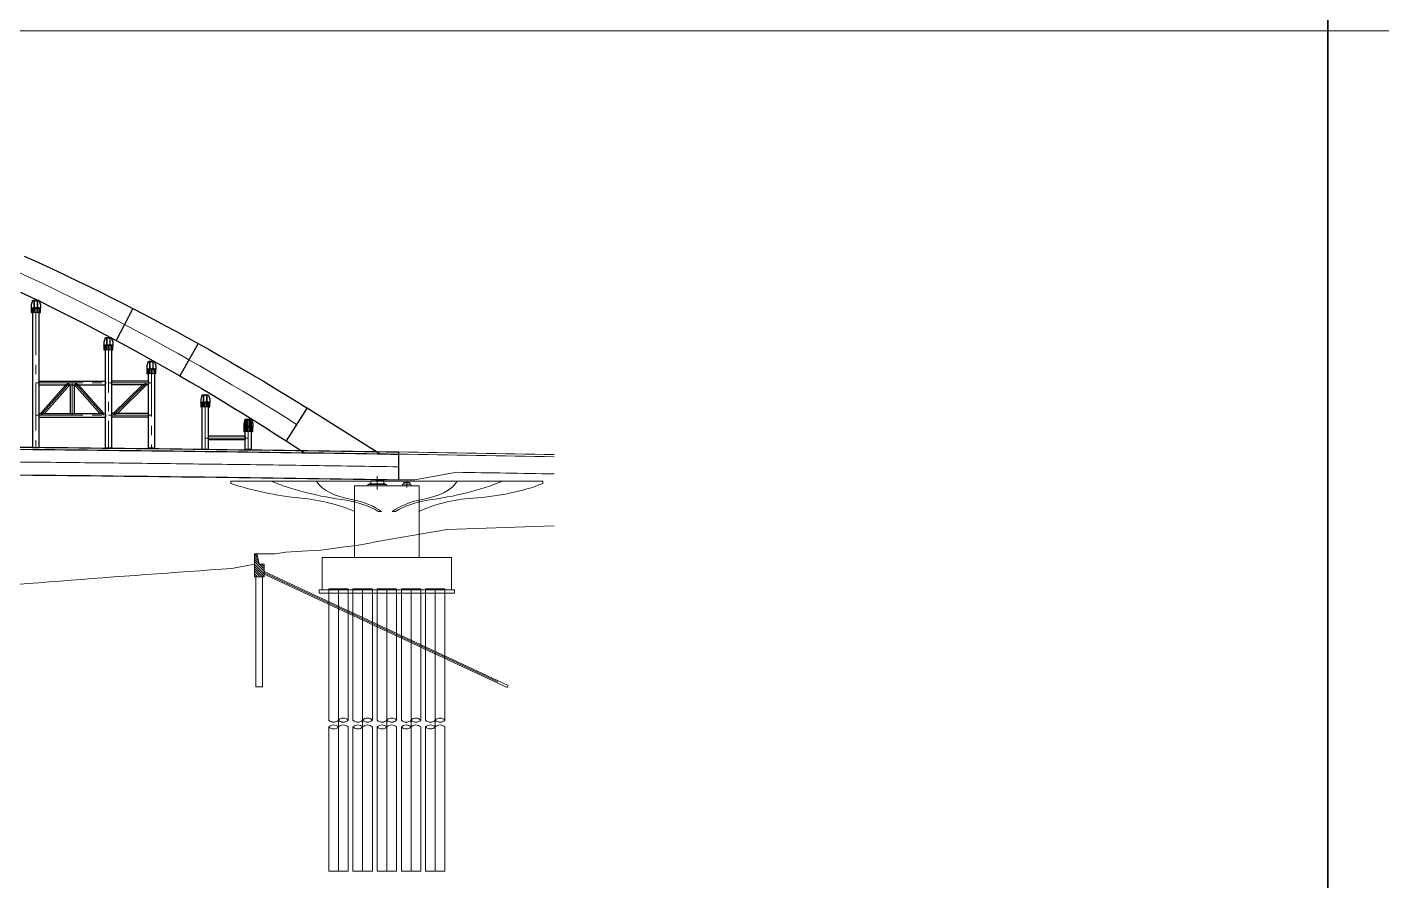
# Model space of a CAD drawing. Extents: x 1767995 to 4174245, y 542814 to 862564.
# Drawn here: x 3572031 to 3698013, y 703599 to 782966 of the extents above; entities that cross this region are included whole.
import ezdxf

# ---------------------------------------------------------------- set-up
doc = ezdxf.new("R2010")
doc.units = 0
doc.header["$LTSCALE"] = 3500
for name, pattern in [('CENTER', [2, 1.25, -0.25, 0.25, -0.25]), ('DASHED', [0.75, 0.5, -0.25]), ('DIVIDE', [1.25, 0.5, -0.25, 0, -0.25, 0, -0.25])]:
    doc.linetypes.add(name, pattern=pattern)
doc.layers.get('Defpoints').update_dxf_attribs({"color": 8})
for name, color, linetype, lineweight in [('1粗实线', 1, 'Continuous', 30), ('3中心线', 6, 'CENTER', 18), ('4虚线', 2, 'DASHED', 18), ('5文本', 7, 'Continuous', 15), ('6标注线', 7, 'Continuous', 13), ('7边界线', 75, 'DIVIDE', 13), ('文字', 7, 'Continuous', 15), ('标注', 3, 'Continuous', 18), ('桥 构造粗实', 1, 'Continuous', 30), ('细实线', 7, 'Continuous', 15)]:
    doc.layers.add(name, color=color, linetype=linetype, lineweight=lineweight)

# ---------------------------------------------------------------- blocks, each defined once
blk = doc.blocks.new('gdfgdfg')
at = {"layer": '细实线'}
h = blk.add_hatch(dxfattribs=at)
h.set_pattern_fill('ANSI31', color=256, scale=0.05, style=0)
h.set_pattern_definition([(135, (360864.5, 28418.14), (112.253, 112.253), [])])
h.paths.add_polyline_path([(360864, 29668), (361114, 29668), (361314, 28818), (361764, 28818), (361764, 27998), (360864, 28418)])
h.paths.add_polyline_path([(360864, 28418), (361764, 27998), (361764, 27618), (360864, 27618)])
for p, q in [((371677, 36289), (371677, 36555)), ((371677, 36289), (371677, 36555)), ((371677, 36289), (371677, 36555)), ((371677, 36289), (371677, 36555)), ((371677, 36289), (371677, 36555)), ((371677, 36289), (371677, 36555)), ((371677, 36289), (371677, 36555)), ((371677, 36289), (371677, 36555)), ((371677, 36555), (372886, 36555)), ((372282, 36979), (372282, 35745)), ((372886, 36289), (372886, 36555)), ((372886, 36289), (372886, 36555)), ((372886, 36289), (372886, 36555)), ((372886, 36289), (372886, 36555)), ((372886, 36289), (372886, 36555)), ((372886, 36289), (372886, 36555)), ((375781, 36631), (379681, 37348)), ((387682, 36507), (358681, 36507)), ((358681, 36507), (358681, 36307)), ((370181, 36086), (376181, 36086)), ((370181, 36086), (370181, 33698)), ((371406, 36198), (373156, 36198)), ((371406, 36198), (373156, 36198)), ((371406, 36198), (373156, 36198)), ((371406, 36198), (373156, 36198)), ((371406, 36198), (371406, 36086)), ((371531, 36289), (373032, 36289)), ((371531, 36289), (373032, 36289)), ((371531, 36289), (373032, 36289)), ((371531, 36289), (373032, 36289)), ((371531, 36289), (371531, 36198)), ((371531, 36198), (373032, 36198)), ((371531, 36198), (373032, 36198)), ((371531, 36198), (373032, 36198)), ((371531, 36198), (373032, 36198)), ((372282, 36506), (372282, 36086)), ((373032, 36198), (373032, 36289)), ((373032, 36198), (373032, 36289)), ((373032, 36198), (373032, 36289)), ((373032, 36198), (373032, 36289)), ((373156, 36086), (373156, 36198)), ((373156, 36086), (373156, 36198)), ((373156, 36086), (373156, 36198)), ((373156, 36086), (373156, 36198)), ((374645, 36228), (375418, 36228)), ((374645, 36228), (375418, 36228)), ((374645, 36228), (375418, 36228)), ((374645, 36228), (375418, 36228)), ((374645, 36228), (374645, 36086)), ((374645, 36086), (375418, 36086)), ((374645, 36086), (375418, 36086)), ((374645, 36086), (375418, 36086)), ((374645, 36086), (375418, 36086)), ((374750, 36396), (375313, 36396)), ((374750, 36396), (374750, 36228)), ((375031, 36507), (375031, 35942)), ((375313, 36228), (375313, 36396)), ((375313, 36228), (375313, 36396)), ((375313, 36228), (375313, 36396)), ((375313, 36228), (375313, 36396)), ((375313, 36228), (375313, 36396)), ((375313, 36228), (375313, 36396)), ((375418, 36228), (375418, 36086)), ((376181, 33698), (376181, 36086)), ((387682, 36507), (387682, 36307)), ((370181, 29418), (370181, 33698)), ((372681, 33698), (372381, 33698)), ((373681, 33698), (373981, 33698)), ((376181, 29418), (376181, 33698)), ((372282, 30921), (378782, 32036)), ((378782, 32036), (388735, 32354)), ((367759, 30192), (368782, 30365)), ((368782, 30365), (369790, 30490)), ((369790, 30490), (370768, 30618)), ((370768, 30618), (371735, 30785)), ((371735, 30785), (372282, 30921)), ((360864, 28818), (360864, 29768)), ((360864, 29768), (361782, 29768)), ((360864, 29668), (361114, 29668)), ((360864, 29668), (360864, 27618)), ((361314, 28818), (361114, 29668)), ((361782, 29768), (362782, 29768)), ((362782, 29768), (363775, 29930)), ((363775, 29930), (364771, 29976)), ((364771, 29976), (365828, 30031)), ((365828, 30031), (366804, 30068)), ((366804, 30068), (367759, 30192)), ((367182, 29418), (379182, 29418)), ((367182, 26418), (367182, 29418)), ((367182, 29418), (379182, 29418)), ((367182, 26418), (367182, 29418)), ((369932, 29418), (376432, 29418)), ((369932, 29418), (376432, 29418)), ((379182, 26418), (379182, 29418)), ((348782, 27690), (349782, 27762)), ((349782, 27762), (350782, 27835)), ((350782, 27835), (351782, 27908)), ((351782, 27908), (352782, 27980)), ((352782, 27980), (353782, 28053)), ((353782, 28053), (354782, 28126)), ((354782, 28126), (355782, 28199)), ((355782, 28199), (356782, 28271)), ((356782, 28271), (357782, 28344)), ((357782, 28344), (358782, 28417)), ((358782, 28417), (360864, 28818)), ((361764, 28818), (361314, 28818)), ((361764, 27618), (361764, 28818)), ((361764, 28109), (384464, 17524)), ((361764, 27998), (383516, 17856)), ((361764, 27888), (384380, 17342)), ((338782, 26929), (339782, 27001)), ((339782, 27001), (340782, 27080)), ((340782, 27080), (341782, 27159)), ((341782, 27159), (342782, 27238)), ((342782, 27238), (343782, 27317)), ((343782, 27317), (344782, 27395)), ((344782, 27395), (345782, 27472)), ((345782, 27472), (346782, 27544)), ((346782, 27544), (347782, 27617)), ((347782, 27617), (348782, 27690)), ((360864, 27618), (361764, 27618)), ((361014, 27618), (361014, 17418)), ((361614, 27618), (361614, 17418)), ((369582, 26518), (367782, 26518)), ((367782, 26118), (367782, 26518)), ((369582, 26518), (367782, 26518)), ((367782, 26118), (367782, 26518)), ((368682, 274), (368682, 26518)), ((369582, 26118), (369582, 26518)), ((369582, 26118), (369582, 26518)), ((371832, 26518), (370032, 26518)), ((370032, 26118), (370032, 26518)), ((371832, 26518), (370032, 26518)), ((370032, 26118), (370032, 26518)), ((370932, 274), (370932, 26518)), ((371832, 26118), (371832, 26518)), ((371832, 26118), (371832, 26518)), ((374082, 26518), (372282, 26518)), ((372282, 26118), (372282, 26518)), ((374082, 26518), (372282, 26518)), ((372282, 26118), (372282, 26518)), ((373182, 274), (373182, 26518)), ((374082, 26118), (374082, 26518)), ((374082, 26118), (374082, 26518)), ((376332, 26518), (374532, 26518)), ((374532, 26118), (374532, 26518)), ((376332, 26518), (374532, 26518)), ((374532, 26118), (374532, 26518)), ((375432, 274), (375432, 26518)), ((376332, 26118), (376332, 26518)), ((376332, 26118), (376332, 26518)), ((378582, 26518), (376782, 26518)), ((376782, 26118), (376782, 26518)), ((378582, 26518), (376782, 26518)), ((376782, 26118), (376782, 26518)), ((377682, 274), (377682, 26518)), ((378582, 26118), (378582, 26518)), ((378582, 26118), (378582, 26518)), ((366882, 26418), (379482, 26418)), ((366882, 26418), (366882, 26118)), ((366882, 26418), (379482, 26418)), ((366882, 26418), (366882, 26118)), ((366882, 26118), (379482, 26118)), ((366882, 26118), (379482, 26118)), ((367782, 26118), (367782, 14305)), ((367782, 26118), (367782, 14305)), ((369582, 26118), (369582, 14305)), ((369582, 26118), (369582, 14305)), ((370032, 26118), (370032, 14305)), ((370032, 26118), (370032, 14305)), ((371832, 26118), (371832, 14305)), ((371832, 26118), (371832, 14305)), ((372282, 26118), (372282, 14305)), ((372282, 26118), (372282, 14305)), ((374082, 26118), (374082, 14305)), ((374082, 26118), (374082, 14305)), ((374532, 26118), (374532, 14305)), ((374532, 26118), (374532, 14305)), ((376332, 26118), (376332, 14305)), ((376332, 26118), (376332, 14305)), ((376782, 26118), (376782, 14305)), ((376782, 26118), (376782, 14305)), ((378582, 26118), (378582, 14305)), ((378582, 26118), (378582, 14305)), ((379482, 26118), (379482, 26418)), ((361614, 17418), (361014, 17418)), ((384464, 17524), (384380, 17342)), ((367782, 13672), (367782, 274)), ((367782, 13672), (367782, 274)), ((369582, 13672), (369582, 274)), ((369582, 13672), (369582, 274)), ((370032, 13672), (370032, 274)), ((370032, 13672), (370032, 274)), ((371832, 13672), (371832, 274)), ((371832, 13672), (371832, 274)), ((372282, 13672), (372282, 274)), ((372282, 13672), (372282, 274)), ((374082, 13672), (374082, 274)), ((374082, 13672), (374082, 274)), ((374532, 13672), (374532, 274)), ((374532, 13672), (374532, 274)), ((376332, 13672), (376332, 274)), ((376332, 13672), (376332, 274)), ((376782, 13672), (376782, 274)), ((376782, 13672), (376782, 274)), ((378582, 13672), (378582, 274)), ((378582, 13672), (378582, 274)), ((369582, 274), (367782, 274)), ((369582, 274), (367782, 274)), ((371832, 274), (370032, 274)), ((371832, 274), (370032, 274)), ((374082, 274), (372282, 274)), ((374082, 274), (372282, 274)), ((376332, 274), (374532, 274)), ((376332, 274), (374532, 274)), ((378582, 274), (376782, 274)), ((378582, 274), (376782, 274))]:
    blk.add_line(p, q, dxfattribs=at)
for centre, radius, start, end in [((280310, -5960029), 6000000, 88.9645624, 89.1026041), ((280310, -5960229), 6000000, 88.9645624, 89.1026041), ((280310, -5962609), 6000000, 89.0882783, 89.1026041), ((280310, -5961829), 6000000, 88.9645624, 89.0510312), ((368232, 14755), 636, 225, 315), ((368232, 13222), 636, 45, 135), ((369132, 13855), 636, 45, 135), ((369132, 14755), 636, 225, 315), ((369132, 13222), 636, 45, 135), ((370482, 14755), 636, 225, 315), ((370482, 13222), 636, 45, 135), ((371382, 13855), 636, 45, 135), ((371382, 14755), 636, 225, 315), ((371382, 13222), 636, 45, 135), ((372732, 14755), 636, 225, 315), ((372732, 13222), 636, 45, 135), ((373632, 13855), 636, 45, 135), ((373632, 14755), 636, 225, 315), ((373632, 13222), 636, 45, 135), ((374982, 14755), 636, 225, 315), ((374982, 13222), 636, 45, 135), ((375882, 13855), 636, 45, 135), ((375882, 14755), 636, 225, 315), ((375882, 13222), 636, 45, 135), ((377232, 14755), 636, 225, 315), ((377232, 13222), 636, 45, 135), ((378132, 13855), 636, 45, 135), ((378132, 14755), 636, 225, 315), ((378132, 13222), 636, 45, 135), ((368232, 14122), 636, 225, 315), ((370482, 14122), 636, 225, 315), ((372732, 14122), 636, 225, 315), ((374982, 14122), 636, 225, 315), ((377232, 14122), 636, 225, 315)]:
    blk.add_arc(centre, radius, start, end, dxfattribs=at)
at = {"layer": '细实线', "extrusion": (0, 0, -1)}
for centre, major_axis, start_param, end_param in [((368545, 43534), (17500, 0), 1.7642209, 2.1695934), ((374138, 43802), (18704, 0), 1.8265835, 2.2468411), ((371528, 37240), (-5100, 0), -1.2471142, -0.2916899), ((374835, 37240), (5100, 0), 0.2916899, 1.2471142), ((372225, 43802), (18704, 0), 0.8947516, 1.3150091), ((379603, 41399), (13000, 0), 0.9002719, 1.4490991), ((363155, 29796), (10500, 0), -1.3765959, -0.8377016), ((367324, 31713), (-6429, 0), 1.900542, 2.4760961), ((367623, 31996), (-6096, 0), 1.9545984, 2.5494192), ((378740, 31996), (6096, 0), 3.7337661, 4.3285869), ((379039, 31713), (-6429, 0), 0.6654966, 1.2410507), ((382507, 30497), (-9000, 0), 0.7913614, 1.4229361)]:
    blk.add_ellipse(centre, major_axis=major_axis, ratio=0.5, start_param=start_param, end_param=end_param, dxfattribs=at)
blk = doc.blocks.new('werwerer')
at = {"layer": '1粗实线', "elevation": 0}
for points in [[(193795, 41794, 0.4643159), (193777, 41816), (193651, 41816), (193531, 41444), (193531, 41144), (193651, 41144), (193651, 41164), (193777, 41164, 0.4643159), (193795, 41186)], [(193951, 41144), (193651, 41144), (193651, 41164), (193777, 41164, 0.4142136), (193795, 41182), (193795, 41798, 0.4142136), (193777, 41816), (193651, 41816), (193651, 41836), (193951, 41836), (193951, 41816), (193826, 41816, 0.4142136), (193808, 41798), (193808, 41182, 0.4142136), (193826, 41164), (193951, 41164)], [(193951, 41144), (194251, 41144), (194251, 41164), (194126, 41164, -0.4142136), (194108, 41182), (194108, 41798, -0.4142136), (194126, 41816), (194251, 41816), (194251, 41836), (193951, 41836), (193951, 41816), (194077, 41816, -0.4142136), (194095, 41798), (194095, 41182, -0.4142136), (194077, 41164), (193951, 41164)], [(194108, 41794, -0.4643159), (194126, 41816), (194251, 41816), (194371, 41444), (194371, 41144), (194251, 41144), (194251, 41164), (194126, 41164, -0.4643159), (194108, 41186)]]:
    blk.add_lwpolyline(points, format="xyb", close=True, dxfattribs=at)
blk.add_lwpolyline([(193701, 41846), (194201, 41846), (194201, 41836), (193701, 41836)], close=True, dxfattribs=at)
blk = doc.blocks.new('tertert')
at = {"layer": '1粗实线'}
for p, q in [((203266, 43306, 0), (206636, 43306, 0)), ((203266, 42955, 0), (206636, 42955, 0)), ((203401, 42955, 0), (206112, 40306, 0)), ((203791, 42955, 0), (206502, 40306, 0)), ((203266, 40306, 0), (206636, 40306, 0)), ((203266, 39955, 0), (206636, 39955, 0))]:
    blk.add_line(p, q, dxfattribs=at)
at = {"layer": '1粗实线', "elevation": 0}
for points in [[(203266, 43306), (203266, 43306), (203266, 43305), (203266, 43305), (203265, 43304), (203265, 43303), (203264, 43301), (203263, 43299), (203262, 43297), (203261, 43295), (203260, 43293), (203259, 43290), (203257, 43287), (203256, 43284), (203255, 43280), (203253, 43276), (203251, 43272), (203250, 43268), (203248, 43264), (203246, 43259), (203244, 43255), (203243, 43250), (203241, 43244), (203239, 43239), (203237, 43234), (203236, 43228), (203234, 43222), (203232, 43216), (203231, 43210), (203229, 43204), (203228, 43198), (203227, 43191), (203225, 43185), (203224, 43178), (203223, 43171), (203223, 43165), (203222, 43158), (203221, 43151), (203221, 43144), (203221, 43137), (203221, 43130), (203221, 43124), (203221, 43117), (203221, 43110), (203222, 43103), (203223, 43096), (203223, 43089), (203224, 43083), (203225, 43076), (203227, 43070), (203228, 43063), (203229, 43057), (203231, 43051), (203232, 43045), (203234, 43039), (203236, 43033), (203237, 43027), (203239, 43022), (203241, 43016), (203243, 43011), (203244, 43006), (203246, 43002), (203248, 42997), (203250, 42993), (203251, 42988), (203253, 42984), (203255, 42981), (203256, 42977), (203257, 42974), (203259, 42971), (203260, 42968), (203261, 42966), (203262, 42964), (203263, 42962), (203264, 42960), (203265, 42958), (203265, 42957), (203266, 42956), (203266, 42955), (203266, 42955), (203266, 42955)], [(206636, 43306), (206636, 43306), (206637, 43305), (206637, 43305), (206637, 43304), (206638, 43303), (206639, 43301), (206640, 43299), (206641, 43297), (206642, 43295), (206643, 43293), (206644, 43290), (206645, 43287), (206647, 43284), (206648, 43280), (206650, 43276), (206652, 43272), (206653, 43268), (206655, 43264), (206657, 43259), (206658, 43255), (206660, 43250), (206662, 43244), (206664, 43239), (206666, 43234), (206667, 43228), (206669, 43222), (206671, 43216), (206672, 43210), (206674, 43204), (206675, 43198), (206676, 43191), (206677, 43185), (206679, 43178), (206679, 43171), (206680, 43165), (206681, 43158), (206681, 43151), (206682, 43144), (206682, 43137), (206682, 43130), (206682, 43124), (206682, 43117), (206681, 43110), (206681, 43103), (206680, 43096), (206679, 43089), (206679, 43083), (206677, 43076), (206676, 43070), (206675, 43063), (206674, 43057), (206672, 43051), (206671, 43045), (206669, 43039), (206667, 43033), (206666, 43027), (206664, 43022), (206662, 43016), (206660, 43011), (206658, 43006), (206657, 43002), (206655, 42997), (206653, 42993), (206652, 42988), (206650, 42984), (206648, 42981), (206647, 42977), (206645, 42974), (206644, 42971), (206643, 42968), (206642, 42966), (206641, 42964), (206640, 42962), (206639, 42960), (206638, 42958), (206637, 42957), (206637, 42956), (206637, 42955), (206636, 42955), (206636, 42955)], [(203266, 40306), (203266, 40306), (203266, 40305), (203266, 40305), (203265, 40304), (203265, 40303), (203264, 40301), (203263, 40299), (203262, 40297), (203261, 40295), (203260, 40293), (203259, 40290), (203257, 40287), (203256, 40284), (203255, 40280), (203253, 40276), (203251, 40272), (203250, 40268), (203248, 40264), (203246, 40259), (203244, 40255), (203243, 40250), (203241, 40244), (203239, 40239), (203237, 40234), (203236, 40228), (203234, 40222), (203232, 40216), (203231, 40210), (203229, 40204), (203228, 40198), (203227, 40191), (203225, 40185), (203224, 40178), (203223, 40171), (203223, 40165), (203222, 40158), (203221, 40151), (203221, 40144), (203221, 40137), (203221, 40130), (203221, 40124), (203221, 40117), (203221, 40110), (203222, 40103), (203223, 40096), (203223, 40089), (203224, 40083), (203225, 40076), (203227, 40070), (203228, 40063), (203229, 40057), (203231, 40051), (203232, 40045), (203234, 40039), (203236, 40033), (203237, 40027), (203239, 40022), (203241, 40016), (203243, 40011), (203244, 40006), (203246, 40002), (203248, 39997), (203250, 39993), (203251, 39988), (203253, 39984), (203255, 39981), (203256, 39977), (203257, 39974), (203259, 39971), (203260, 39968), (203261, 39966), (203262, 39964), (203263, 39962), (203264, 39960), (203265, 39958), (203265, 39957), (203266, 39956), (203266, 39955), (203266, 39955), (203266, 39955)], [(206636, 40306), (206636, 40306), (206637, 40305), (206637, 40305), (206637, 40304), (206638, 40303), (206639, 40301), (206640, 40299), (206641, 40297), (206642, 40295), (206643, 40293), (206644, 40290), (206645, 40287), (206647, 40284), (206648, 40280), (206650, 40276), (206652, 40272), (206653, 40268), (206655, 40264), (206657, 40259), (206658, 40255), (206660, 40250), (206662, 40244), (206664, 40239), (206666, 40234), (206667, 40228), (206669, 40222), (206671, 40216), (206672, 40210), (206674, 40204), (206675, 40198), (206676, 40191), (206677, 40185), (206679, 40178), (206679, 40171), (206680, 40165), (206681, 40158), (206681, 40151), (206682, 40144), (206682, 40137), (206682, 40130), (206682, 40124), (206682, 40117), (206681, 40110), (206681, 40103), (206680, 40096), (206679, 40089), (206679, 40083), (206677, 40076), (206676, 40070), (206675, 40063), (206674, 40057), (206672, 40051), (206671, 40045), (206669, 40039), (206667, 40033), (206666, 40027), (206664, 40022), (206662, 40016), (206660, 40011), (206658, 40006), (206657, 40002), (206655, 39997), (206653, 39993), (206652, 39988), (206650, 39984), (206648, 39981), (206647, 39977), (206645, 39974), (206644, 39971), (206643, 39968), (206642, 39966), (206641, 39964), (206640, 39962), (206639, 39960), (206638, 39958), (206637, 39957), (206637, 39956), (206637, 39955), (206636, 39955), (206636, 39955)]]:
    blk.add_lwpolyline(points, dxfattribs=at)
at = {"layer": '1粗实线'}
for points in [[(203791, 42955), (203791, 42955), (203790, 42955), (203789, 42956), (203788, 42956), (203785, 42957), (203783, 42958), (203780, 42959), (203776, 42960), (203773, 42961), (203768, 42963), (203764, 42964), (203758, 42966), (203753, 42968), (203747, 42970), (203741, 42972), (203734, 42974), (203727, 42977), (203720, 42979), (203712, 42981), (203705, 42984), (203696, 42986), (203688, 42989), (203680, 42991), (203671, 42994), (203662, 42997), (203653, 42999), (203644, 43002), (203635, 43004), (203625, 43006), (203616, 43008), (203607, 43010), (203598, 43012), (203589, 43014), (203580, 43016), (203571, 43017), (203562, 43018), (203553, 43019), (203545, 43020), (203537, 43020), (203529, 43020), (203522, 43020), (203515, 43020), (203508, 43019), (203501, 43018), (203494, 43017), (203488, 43016), (203482, 43014), (203477, 43012), (203472, 43010), (203467, 43008), (203462, 43006), (203457, 43004), (203453, 43002), (203449, 42999), (203445, 42997), (203441, 42994), (203438, 42991), (203434, 42989), (203431, 42986), (203428, 42984), (203426, 42981), (203423, 42979), (203420, 42977), (203418, 42974), (203416, 42972), (203414, 42970), (203412, 42968), (203410, 42966), (203409, 42964), (203407, 42963), (203406, 42961), (203405, 42960), (203404, 42959), (203403, 42958), (203402, 42957), (203402, 42956), (203401, 42956), (203401, 42955), (203401, 42955), (203401, 42955)], [(206112, 40306), (206112, 40306), (206112, 40306), (206114, 40305), (206115, 40305), (206117, 40304), (206120, 40303), (206123, 40302), (206126, 40301), (206130, 40299), (206135, 40298), (206139, 40296), (206144, 40295), (206150, 40293), (206156, 40291), (206162, 40289), (206169, 40287), (206176, 40284), (206183, 40282), (206190, 40279), (206198, 40277), (206206, 40274), (206215, 40272), (206223, 40269), (206232, 40267), (206241, 40264), (206250, 40262), (206259, 40259), (206268, 40257), (206278, 40255), (206287, 40252), (206296, 40250), (206305, 40249), (206314, 40247), (206323, 40245), (206332, 40244), (206341, 40243), (206349, 40242), (206358, 40241), (206366, 40241), (206374, 40241), (206381, 40241), (206388, 40241), (206395, 40242), (206402, 40243), (206408, 40244), (206415, 40245), (206420, 40247), (206426, 40249), (206431, 40250), (206436, 40252), (206441, 40255), (206446, 40257), (206450, 40259), (206454, 40262), (206458, 40264), (206462, 40267), (206465, 40269), (206468, 40272), (206472, 40274), (206475, 40277), (206477, 40279), (206480, 40282), (206482, 40284), (206485, 40287), (206487, 40289), (206489, 40291), (206491, 40293), (206492, 40295), (206494, 40296), (206495, 40298), (206497, 40299), (206498, 40301), (206499, 40302), (206500, 40303), (206500, 40304), (206501, 40305), (206502, 40305), (206502, 40306), (206502, 40306), (206502, 40306)]]:
    blk.add_lwpolyline(points, dxfattribs=at)
at = {"layer": '3中心线'}
for p, q in [((202951, 43130, 0), (206951, 43130, 0)), ((203416, 43130, 0), (206486, 40130, 0)), ((202951, 40130, 0), (206951, 40130, 0))]:
    blk.add_line(p, q, dxfattribs=at)
blk = doc.blocks.new('ertretert')
at = {"layer": '1粗实线'}
for p, q in [((213386, 43306, 0), (207266, 43306, 0)), ((213386, 42955, 0), (207266, 42955, 0)), ((209738, 42955, 0), (207390, 40306, 0)), ((210103, 42955, 0), (207754, 40306, 0)), ((210151, 42955, 0), (210151, 40306, 0)), ((210502, 42955, 0), (210502, 40306, 0)), ((210550, 42955, 0), (212898, 40306, 0)), ((210914, 42955, 0), (213263, 40306, 0)), ((213386, 40306, 0), (207266, 40306, 0)), ((213386, 39955, 0), (207266, 39955, 0))]:
    blk.add_line(p, q, dxfattribs=at)
at = {"layer": '1粗实线', "elevation": 0}
for points in [[(207266, 43306), (207266, 43306), (207266, 43305), (207266, 43305), (207265, 43304), (207265, 43303), (207264, 43301), (207263, 43299), (207262, 43297), (207261, 43295), (207260, 43293), (207259, 43290), (207257, 43287), (207256, 43284), (207255, 43280), (207253, 43276), (207251, 43272), (207250, 43268), (207248, 43264), (207246, 43259), (207244, 43255), (207243, 43250), (207241, 43244), (207239, 43239), (207237, 43234), (207236, 43228), (207234, 43222), (207232, 43216), (207231, 43210), (207229, 43204), (207228, 43198), (207227, 43191), (207225, 43185), (207224, 43178), (207223, 43171), (207223, 43165), (207222, 43158), (207221, 43151), (207221, 43144), (207221, 43137), (207221, 43130), (207221, 43124), (207221, 43117), (207221, 43110), (207222, 43103), (207223, 43096), (207223, 43089), (207224, 43083), (207225, 43076), (207227, 43070), (207228, 43063), (207229, 43057), (207231, 43051), (207232, 43045), (207234, 43039), (207236, 43033), (207237, 43027), (207239, 43022), (207241, 43016), (207243, 43011), (207244, 43006), (207246, 43002), (207248, 42997), (207250, 42993), (207251, 42988), (207253, 42984), (207255, 42981), (207256, 42977), (207257, 42974), (207259, 42971), (207260, 42968), (207261, 42966), (207262, 42964), (207263, 42962), (207264, 42960), (207265, 42958), (207265, 42957), (207266, 42956), (207266, 42955), (207266, 42955), (207266, 42955)], [(213386, 43306), (213386, 43306), (213387, 43305), (213387, 43305), (213387, 43304), (213388, 43303), (213389, 43301), (213390, 43299), (213391, 43297), (213392, 43295), (213393, 43293), (213394, 43290), (213395, 43287), (213397, 43284), (213398, 43280), (213400, 43276), (213402, 43272), (213403, 43268), (213405, 43264), (213407, 43259), (213408, 43255), (213410, 43250), (213412, 43244), (213414, 43239), (213416, 43234), (213417, 43228), (213419, 43222), (213421, 43216), (213422, 43210), (213424, 43204), (213425, 43198), (213426, 43191), (213427, 43185), (213429, 43178), (213429, 43171), (213430, 43165), (213431, 43158), (213431, 43151), (213432, 43144), (213432, 43137), (213432, 43130), (213432, 43124), (213432, 43117), (213431, 43110), (213431, 43103), (213430, 43096), (213429, 43089), (213429, 43083), (213427, 43076), (213426, 43070), (213425, 43063), (213424, 43057), (213422, 43051), (213421, 43045), (213419, 43039), (213417, 43033), (213416, 43027), (213414, 43022), (213412, 43016), (213410, 43011), (213408, 43006), (213407, 43002), (213405, 42997), (213403, 42993), (213402, 42988), (213400, 42984), (213398, 42981), (213397, 42977), (213395, 42974), (213394, 42971), (213393, 42968), (213392, 42966), (213391, 42964), (213390, 42962), (213389, 42960), (213388, 42958), (213387, 42957), (213387, 42956), (213387, 42955), (213386, 42955), (213386, 42955)], [(207266, 40306), (207266, 40306), (207266, 40305), (207266, 40305), (207265, 40304), (207265, 40303), (207264, 40301), (207263, 40299), (207262, 40297), (207261, 40295), (207260, 40293), (207259, 40290), (207257, 40287), (207256, 40284), (207255, 40280), (207253, 40276), (207251, 40272), (207250, 40268), (207248, 40264), (207246, 40259), (207244, 40255), (207243, 40250), (207241, 40244), (207239, 40239), (207237, 40234), (207236, 40228), (207234, 40222), (207232, 40216), (207231, 40210), (207229, 40204), (207228, 40198), (207227, 40191), (207225, 40185), (207224, 40178), (207223, 40171), (207223, 40165), (207222, 40158), (207221, 40151), (207221, 40144), (207221, 40137), (207221, 40130), (207221, 40124), (207221, 40117), (207221, 40110), (207222, 40103), (207223, 40096), (207223, 40089), (207224, 40083), (207225, 40076), (207227, 40070), (207228, 40063), (207229, 40057), (207231, 40051), (207232, 40045), (207234, 40039), (207236, 40033), (207237, 40027), (207239, 40022), (207241, 40016), (207243, 40011), (207244, 40006), (207246, 40002), (207248, 39997), (207250, 39993), (207251, 39988), (207253, 39984), (207255, 39981), (207256, 39977), (207257, 39974), (207259, 39971), (207260, 39968), (207261, 39966), (207262, 39964), (207263, 39962), (207264, 39960), (207265, 39958), (207265, 39957), (207266, 39956), (207266, 39955), (207266, 39955), (207266, 39955)], [(213386, 40306), (213386, 40306), (213387, 40305), (213387, 40305), (213387, 40304), (213388, 40303), (213389, 40301), (213390, 40299), (213391, 40297), (213392, 40295), (213393, 40293), (213394, 40290), (213395, 40287), (213397, 40284), (213398, 40280), (213400, 40276), (213402, 40272), (213403, 40268), (213405, 40264), (213407, 40259), (213408, 40255), (213410, 40250), (213412, 40244), (213414, 40239), (213416, 40234), (213417, 40228), (213419, 40222), (213421, 40216), (213422, 40210), (213424, 40204), (213425, 40198), (213426, 40191), (213427, 40185), (213429, 40178), (213429, 40171), (213430, 40165), (213431, 40158), (213431, 40151), (213432, 40144), (213432, 40137), (213432, 40130), (213432, 40124), (213432, 40117), (213431, 40110), (213431, 40103), (213430, 40096), (213429, 40089), (213429, 40083), (213427, 40076), (213426, 40070), (213425, 40063), (213424, 40057), (213422, 40051), (213421, 40045), (213419, 40039), (213417, 40033), (213416, 40027), (213414, 40022), (213412, 40016), (213410, 40011), (213408, 40006), (213407, 40002), (213405, 39997), (213403, 39993), (213402, 39988), (213400, 39984), (213398, 39981), (213397, 39977), (213395, 39974), (213394, 39971), (213393, 39968), (213392, 39966), (213391, 39964), (213390, 39962), (213389, 39960), (213388, 39958), (213387, 39957), (213387, 39956), (213387, 39955), (213386, 39955), (213386, 39955)]]:
    blk.add_lwpolyline(points, dxfattribs=at)
at = {"layer": '1粗实线'}
for points in [[(209738, 42955), (209739, 42955), (209739, 42955), (209740, 42956), (209742, 42956), (209744, 42957), (209746, 42958), (209749, 42959), (209752, 42960), (209755, 42961), (209759, 42963), (209764, 42964), (209768, 42966), (209773, 42968), (209779, 42970), (209784, 42972), (209790, 42974), (209797, 42977), (209803, 42979), (209810, 42981), (209817, 42984), (209825, 42986), (209832, 42989), (209840, 42991), (209848, 42994), (209856, 42997), (209865, 42999), (209873, 43002), (209881, 43004), (209890, 43006), (209898, 43008), (209907, 43010), (209915, 43012), (209924, 43014), (209932, 43016), (209940, 43017), (209948, 43018), (209956, 43019), (209964, 43020), (209971, 43020), (209979, 43020), (209986, 43020), (209992, 43020), (209999, 43019), (210005, 43018), (210011, 43017), (210017, 43016), (210023, 43014), (210028, 43012), (210033, 43010), (210038, 43008), (210043, 43006), (210047, 43004), (210051, 43002), (210055, 42999), (210059, 42997), (210063, 42994), (210066, 42991), (210069, 42989), (210073, 42986), (210075, 42984), (210078, 42981), (210081, 42979), (210083, 42977), (210086, 42974), (210088, 42972), (210090, 42970), (210092, 42968), (210093, 42966), (210095, 42964), (210096, 42963), (210098, 42961), (210099, 42960), (210100, 42959), (210101, 42958), (210102, 42957), (210102, 42956), (210103, 42956), (210103, 42955), (210103, 42955), (210103, 42955)], [(210550, 42955), (210550, 42955), (210550, 42955), (210550, 42956), (210551, 42956), (210551, 42957), (210552, 42958), (210553, 42959), (210554, 42960), (210555, 42961), (210556, 42963), (210558, 42964), (210559, 42966), (210561, 42968), (210563, 42970), (210565, 42972), (210567, 42974), (210570, 42977), (210572, 42979), (210575, 42981), (210577, 42984), (210580, 42986), (210583, 42989), (210587, 42991), (210590, 42994), (210594, 42997), (210598, 42999), (210602, 43002), (210606, 43004), (210610, 43006), (210615, 43008), (210620, 43010), (210625, 43012), (210630, 43014), (210636, 43016), (210641, 43017), (210648, 43018), (210654, 43019), (210660, 43020), (210667, 43020), (210674, 43020), (210682, 43020), (210689, 43020), (210697, 43019), (210705, 43018), (210713, 43017), (210721, 43016), (210729, 43014), (210738, 43012), (210746, 43010), (210754, 43008), (210763, 43006), (210771, 43004), (210780, 43002), (210788, 42999), (210796, 42997), (210805, 42994), (210813, 42991), (210820, 42989), (210828, 42986), (210835, 42984), (210843, 42981), (210849, 42979), (210856, 42977), (210862, 42974), (210868, 42972), (210874, 42970), (210880, 42968), (210885, 42966), (210889, 42964), (210894, 42963), (210897, 42961), (210901, 42960), (210904, 42959), (210907, 42958), (210909, 42957), (210911, 42956), (210913, 42956), (210914, 42955), (210914, 42955), (210914, 42955)], [(207390, 40306), (207390, 40306), (207390, 40306), (207390, 40305), (207391, 40305), (207391, 40304), (207392, 40303), (207393, 40302), (207394, 40301), (207395, 40299), (207396, 40298), (207398, 40296), (207399, 40295), (207401, 40293), (207403, 40291), (207405, 40289), (207407, 40287), (207410, 40284), (207412, 40282), (207415, 40279), (207417, 40277), (207420, 40274), (207423, 40272), (207427, 40269), (207430, 40267), (207434, 40264), (207438, 40262), (207442, 40259), (207446, 40257), (207450, 40255), (207455, 40252), (207460, 40250), (207465, 40249), (207470, 40247), (207476, 40245), (207481, 40244), (207488, 40243), (207494, 40242), (207500, 40241), (207507, 40241), (207514, 40241), (207522, 40241), (207529, 40241), (207537, 40242), (207545, 40243), (207553, 40244), (207561, 40245), (207569, 40247), (207578, 40249), (207586, 40250), (207594, 40252), (207603, 40255), (207611, 40257), (207620, 40259), (207628, 40262), (207636, 40264), (207645, 40267), (207653, 40269), (207660, 40272), (207668, 40274), (207675, 40277), (207683, 40279), (207689, 40282), (207696, 40284), (207702, 40287), (207708, 40289), (207714, 40291), (207720, 40293), (207725, 40295), (207729, 40296), (207734, 40298), (207737, 40299), (207741, 40301), (207744, 40302), (207747, 40303), (207749, 40304), (207751, 40305), (207753, 40305), (207754, 40306), (207754, 40306), (207754, 40306)], [(212898, 40306), (212899, 40306), (212899, 40306), (212900, 40305), (212902, 40305), (212904, 40304), (212906, 40303), (212909, 40302), (212912, 40301), (212915, 40299), (212919, 40298), (212924, 40296), (212928, 40295), (212933, 40293), (212939, 40291), (212944, 40289), (212950, 40287), (212957, 40284), (212963, 40282), (212970, 40279), (212977, 40277), (212985, 40274), (212992, 40272), (213000, 40269), (213008, 40267), (213016, 40264), (213025, 40262), (213033, 40259), (213041, 40257), (213050, 40255), (213058, 40252), (213067, 40250), (213075, 40249), (213084, 40247), (213092, 40245), (213100, 40244), (213108, 40243), (213116, 40242), (213124, 40241), (213131, 40241), (213139, 40241), (213146, 40241), (213152, 40241), (213159, 40242), (213165, 40243), (213171, 40244), (213177, 40245), (213183, 40247), (213188, 40249), (213193, 40250), (213198, 40252), (213203, 40255), (213207, 40257), (213211, 40259), (213215, 40262), (213219, 40264), (213223, 40267), (213226, 40269), (213229, 40272), (213233, 40274), (213235, 40277), (213238, 40279), (213241, 40282), (213243, 40284), (213246, 40287), (213248, 40289), (213250, 40291), (213252, 40293), (213253, 40295), (213255, 40296), (213256, 40298), (213258, 40299), (213259, 40301), (213260, 40302), (213261, 40303), (213262, 40304), (213262, 40305), (213263, 40305), (213263, 40306), (213263, 40306), (213263, 40306)]]:
    blk.add_lwpolyline(points, dxfattribs=at)
at = {"layer": '3中心线'}
for p, q in [((213701, 43130, 0), (206951, 43130, 0)), ((210076, 43130, 0), (207416, 40130, 0)), ((210326, 43130, 0), (210326, 40130, 0)), ((210576, 43130, 0), (213236, 40130, 0)), ((213701, 40130, 0), (206951, 40130, 0))]:
    blk.add_line(p, q, dxfattribs=at)

msp = doc.modelspace()

# ---------------------------------------------------------------- linework, layer by layer
at = {"layer": '1粗实线', "ltscale": 4}
for p, q in [((3572422.7, 756831.8, 0), (3572422.7, 756851.8, 0)), ((3572422.7, 756851.8, 0), (3573262.7, 756851.8, 0)), ((3573262.7, 756831.8, 0), (3572422.7, 756831.8, 0)), ((3572681.7, 756831.8, 0), (3572703.7, 756831.8, 0)), ((3572681.7, 756431.8, 0), (3572681.7, 756831.8, 0)), ((3572703.7, 756431.8, 0), (3572681.7, 756431.8, 0)), ((3572703.7, 756831.8, 0), (3572703.7, 756431.8, 0)), ((3573003.7, 756831.8, 0), (3572981.7, 756831.8, 0)), ((3572981.7, 756831.8, 0), (3572981.7, 756431.8, 0)), ((3572981.7, 756431.8, 0), (3573003.7, 756431.8, 0)), ((3573003.7, 756431.8, 0), (3573003.7, 756831.8, 0)), ((3573262.7, 756851.8, 0), (3573262.7, 756831.8, 0)), ((3579172.7, 753373.8, 0), (3579172.7, 753393.8, 0)), ((3579172.7, 753393.8, 0), (3580012.7, 753393.8, 0)), ((3580012.7, 753373.8, 0), (3579172.7, 753373.8, 0)), ((3579431.7, 753373.8, 0), (3579453.7, 753373.8, 0)), ((3579431.7, 752973.8, 0), (3579431.7, 753373.8, 0)), ((3579453.7, 753373.8, 0), (3579453.7, 752973.8, 0)), ((3579753.7, 753373.8, 0), (3579731.7, 753373.8, 0)), ((3579731.7, 753373.8, 0), (3579731.7, 752973.8, 0)), ((3579753.7, 752973.8, 0), (3579753.7, 753373.8, 0)), ((3580012.7, 753393.8, 0), (3580012.7, 753373.8, 0)), ((3579453.7, 752973.8, 0), (3579431.7, 752973.8, 0)), ((3579731.7, 752973.8, 0), (3579753.7, 752973.8, 0)), ((3583172.7, 751157.6, -0.1), (3583172.7, 751177.6, -0.1)), ((3583172.7, 751177.6, -0.1), (3584012.7, 751177.6, -0.1)), ((3584012.7, 751157.6, -0.1), (3583172.7, 751157.6, -0.1)), ((3583431.7, 750757.6, -0.1), (3583431.7, 751157.6, -0.1)), ((3583453.7, 751157.6, -0.1), (3583453.7, 750757.6, -0.1)), ((3583753.7, 751157.6, -0.1), (3583731.7, 751157.6, -0.1)), ((3583731.7, 751157.6, -0.1), (3583731.7, 750757.6, -0.1)), ((3583753.7, 750757.6, -0.1), (3583753.7, 751157.6, -0.1)), ((3584012.7, 751177.6, -0.1), (3584012.7, 751157.6, -0.1)), ((3583731.7, 750757.6, -0.1), (3583753.7, 750757.6, -0.1)), ((3588172.4, 748054.1, 0), (3588172.4, 748074.1, 0)), ((3588172.4, 748074.1, 0), (3589012.4, 748074.1, 0)), ((3589012.4, 748054.1, 0), (3588172.4, 748054.1, 0)), ((3588431.4, 748054.1, 0), (3588453.4, 748054.1, 0)), ((3588431.4, 747654.1, 0), (3588431.4, 748054.1, 0)), ((3588453.4, 747654.1, 0), (3588431.4, 747654.1, 0)), ((3588453.4, 748054.1, 0), (3588453.4, 747654.1, 0)), ((3588753.4, 748054.1, 0), (3588731.4, 748054.1, 0)), ((3588731.4, 748054.1, 0), (3588731.4, 747654.1, 0)), ((3588731.4, 747654.1, 0), (3588753.4, 747654.1, 0)), ((3588753.4, 747654.1, 0), (3588753.4, 748054.1, 0)), ((3589012.4, 748074.1, 0), (3589012.4, 748054.1, 0)), ((3592172.4, 745788.2, -0.1), (3592172.4, 745808.2, -0.1)), ((3592172.4, 745808.2, -0.1), (3593012.4, 745808.2, -0.1)), ((3593012.4, 745788.2, -0.1), (3592172.4, 745788.2, -0.1)), ((3592431.4, 745388.2, -0.1), (3592431.4, 745788.2, -0.1)), ((3592453.4, 745788.2, -0.1), (3592453.4, 745388.2, -0.1)), ((3592753.4, 745788.2, -0.1), (3592731.4, 745788.2, -0.1)), ((3592731.4, 745788.2, -0.1), (3592731.4, 745388.2, -0.1)), ((3592731.4, 745388.2, -0.1), (3592753.4, 745388.2, -0.1)), ((3592753.4, 745388.2, -0.1), (3592753.4, 745788.2, -0.1)), ((3593012.4, 745808.2, -0.1), (3593012.4, 745788.2, -0.1))]:
    msp.add_line(p, q, dxfattribs=at)
at = {"layer": '1粗实线'}
for p, q in [((3573262.7, 756831.8, 0), (3572422.7, 756831.8, 0)), ((3572422.7, 756831.8, 0), (3572422.7, 756431.8, 0)), ((3572422.7, 756431.8, 0), (3572527.7, 756431.8, 0)), ((3573157.7, 756431.8, 0), (3573262.7, 756431.8, 0)), ((3573262.7, 756431.8, 0), (3573262.7, 756831.8, 0)), ((3580012.7, 753373.8, 0), (3579172.7, 753373.8, 0)), ((3579172.7, 753373.8, 0), (3579172.7, 752973.8, 0)), ((3580012.7, 752973.8, 0), (3580012.7, 753373.8, 0)), ((3579172.7, 752973.8, 0), (3579277.7, 752973.8, 0)), ((3579907.7, 752973.8, 0), (3580012.7, 752973.8, 0)), ((3584012.7, 751157.6, -0.1), (3583172.7, 751157.6, -0.1)), ((3583172.7, 751157.6, -0.1), (3583172.7, 750757.6, -0.1)), ((3584012.7, 750757.6, -0.1), (3584012.7, 751157.6, -0.1)), ((3583172.7, 750757.6, -0.1), (3583277.7, 750757.6, -0.1)), ((3583907.7, 750757.6, -0.1), (3584012.7, 750757.6, -0.1)), ((3589012.4, 748054.1, 0), (3588172.4, 748054.1, 0)), ((3588172.4, 748054.1, 0), (3588172.4, 747654.1, 0)), ((3588172.4, 747654.1, 0), (3588277.4, 747654.1, 0)), ((3588907.4, 747654.1, 0), (3589012.4, 747654.1, 0)), ((3589012.4, 747654.1, 0), (3589012.4, 748054.1, 0)), ((3592277.4, 744935.2, 0.1), (3588907.4, 744935.2, -0.1)), ((3592277.4, 744584.2, 0.1), (3588907.4, 744584.2, -0.1)), ((3593012.4, 745788.2, -0.1), (3592172.4, 745788.2, -0.1)), ((3592172.4, 745788.2, -0.1), (3592172.4, 745388.2, -0.1)), ((3592172.4, 745388.2, -0.1), (3592277.4, 745388.2, -0.1)), ((3592907.4, 745388.2, -0.1), (3593012.4, 745388.2, -0.1)), ((3593012.4, 745388.2, -0.1), (3593012.4, 745788.2, -0.1)), ((3606584, 740890.6), (3606584, 743470.6))]:
    msp.add_line(p, q, dxfattribs=at)
for points, elevation in [([(3573157.7, 743895.9), (3573157.7, 756831.8), (3572527.7, 756831.8), (3572527.7, 743895.9), (3573157.7, 743895.9)], -0.1), ([(3579907.7, 743864.8), (3579907.7, 753373.8), (3579277.7, 753373.8), (3579277.7, 743864.8), (3579907.7, 743864.8)], -0.1), ([(3583907.7, 743864.8), (3583907.7, 751157.6), (3583277.7, 751157.6), (3583277.7, 743864.8), (3583907.7, 743864.8)], -0.1), ([(3588907.4, 743727.7), (3588907.4, 748054.1), (3588277.4, 748054.1), (3588277.4, 743727.7), (3588907.4, 743727.7)], -0.1), ([(3592907.4, 743727.7), (3592907.4, 746428.2), (3592277.4, 746428.2), (3592277.4, 743727.7), (3592907.4, 743727.7)], -0.1), ([(3588907.4, 744935.2), (3588907.4, 744935), (3588907.2, 744934.6), (3588906.8, 744934), (3588906.4, 744933), (3588905.8, 744931.8), (3588905.1, 744930.3), (3588904.3, 744928.6), (3588903.3, 744926.6), (3588902.3, 744924.3), (3588901.1, 744921.8), (3588899.8, 744919.1), (3588898.5, 744916), (3588897.1, 744912.8), (3588895.6, 744909.3), (3588894, 744905.6), (3588892.3, 744901.7), (3588890.6, 744897.5), (3588888.9, 744893.1), (3588887.1, 744888.5), (3588885.4, 744883.8), (3588883.6, 744878.8), (3588881.8, 744873.7), (3588880, 744868.3), (3588878.2, 744862.8), (3588876.5, 744857.2), (3588874.9, 744851.4), (3588873.2, 744845.4), (3588871.7, 744839.3), (3588870.2, 744833.1), (3588868.8, 744826.8), (3588867.6, 744820.4), (3588866.4, 744813.9), (3588865.3, 744807.3), (3588864.4, 744800.6), (3588863.6, 744793.9), (3588862.9, 744787.1), (3588862.4, 744780.3), (3588862.1, 744773.4), (3588861.8, 744766.6), (3588861.7, 744759.7), (3588861.8, 744752.8), (3588862.1, 744745.9), (3588862.4, 744739), (3588862.9, 744732.2), (3588863.6, 744725.4), (3588864.4, 744718.7), (3588865.3, 744712), (3588866.4, 744705.4), (3588867.6, 744698.9), (3588868.8, 744692.5), (3588870.2, 744686.2), (3588871.7, 744680), (3588873.2, 744673.9), (3588874.9, 744668), (3588876.5, 744662.2), (3588878.2, 744656.5), (3588880, 744651), (3588881.8, 744645.7), (3588883.6, 744640.5), (3588885.4, 744635.6), (3588887.1, 744630.8), (3588888.9, 744626.2), (3588890.6, 744621.9), (3588892.3, 744617.7), (3588894, 744613.8), (3588895.6, 744610), (3588897.1, 744606.6), (3588898.5, 744603.3), (3588899.8, 744600.3), (3588901.1, 744597.5), (3588902.3, 744595), (3588903.3, 744592.8), (3588904.3, 744590.8), (3588905.1, 744589), (3588905.8, 744587.5), (3588906.4, 744586.3), (3588906.8, 744585.4), (3588907.2, 744584.7), (3588907.4, 744584.3), (3588907.4, 744584.2)], -0.4), ([(3592277.4, 744935.2), (3592277.5, 744935), (3592277.7, 744934.6), (3592278, 744934), (3592278.5, 744933), (3592279.1, 744931.8), (3592279.8, 744930.3), (3592280.6, 744928.6), (3592281.5, 744926.6), (3592282.6, 744924.3), (3592283.7, 744921.8), (3592285, 744919.1), (3592286.4, 744916), (3592287.8, 744912.8), (3592289.3, 744909.3), (3592290.9, 744905.6), (3592292.5, 744901.7), (3592294.2, 744897.5), (3592295.9, 744893.1), (3592297.7, 744888.5), (3592299.5, 744883.8), (3592301.3, 744878.8), (3592303.1, 744873.7), (3592304.9, 744868.3), (3592306.6, 744862.8), (3592308.3, 744857.2), (3592310, 744851.4), (3592311.6, 744845.4), (3592313.2, 744839.3), (3592314.6, 744833.1), (3592316, 744826.8), (3592317.3, 744820.4), (3592318.5, 744813.9), (3592319.5, 744807.3), (3592320.4, 744800.6), (3592321.2, 744793.9), (3592321.9, 744787.1), (3592322.4, 744780.3), (3592322.8, 744773.4), (3592323, 744766.6), (3592323.1, 744759.7), (3592323, 744752.8), (3592322.8, 744745.9), (3592322.4, 744739), (3592321.9, 744732.2), (3592321.2, 744725.4), (3592320.4, 744718.7), (3592319.5, 744712), (3592318.5, 744705.4), (3592317.3, 744698.9), (3592316, 744692.5), (3592314.6, 744686.2), (3592313.2, 744680), (3592311.6, 744673.9), (3592310, 744668), (3592308.3, 744662.2), (3592306.6, 744656.5), (3592304.9, 744651), (3592303.1, 744645.7), (3592301.3, 744640.5), (3592299.5, 744635.6), (3592297.7, 744630.8), (3592295.9, 744626.2), (3592294.2, 744621.9), (3592292.5, 744617.7), (3592290.9, 744613.8), (3592289.3, 744610), (3592287.8, 744606.6), (3592286.4, 744603.3), (3592285, 744600.3), (3592283.7, 744597.5), (3592282.6, 744595), (3592281.5, 744592.8), (3592280.6, 744590.8), (3592279.8, 744589), (3592279.1, 744587.5), (3592278.5, 744586.3), (3592278, 744585.4), (3592277.7, 744584.7), (3592277.5, 744584.3), (3592277.4, 744584.2)], -0.1)]:
    msp.add_lwpolyline(points, dxfattribs=dict(at, elevation=elevation))
for points in [[(3402584, 744268.4, -0.00107357), (3429570.5, 744407.3), (3429585.1, 744407.4, -0.00324992), (3572579.4, 743906.9), (3572609.7, 743906.6, -0.00141572), (3606584, 743470.6, -0.00141345)], [(3402584, 744068.4, -0.00107356), (3429570.5, 744207.3), (3429585.1, 744207.4, -0.00324992), (3572579.4, 743706.9), (3572609.7, 743706.6, -0.00133237), (3604584, 743301.6, -0.00133237)], [(3604584, 743301.6, -0.00008334), (3606584, 743270.6, -0.00008286)], [(3402584, 741688.4, -0.00107356), (3429570.5, 741827.3), (3429585.1, 741827.4, -0.00324992), (3572579.4, 741326.9), (3572609.7, 741326.6, -0.00141572), (3606584, 740890.6)]]:
    msp.add_lwpolyline(points, format="xyb", dxfattribs=at)
at = {"layer": '3中心线'}
for p, q in [((3572842.7, 756831.8, 0.1), (3572842.7, 743895.9, 0.1)), ((3579592.7, 753373.8, 0.1), (3579592.7, 743864.8, 0.1)), ((3583592.7, 751157.6, 0.1), (3583592.7, 743864.8, 0.1)), ((3588592.4, 748054.1, 0.1), (3588592.4, 743727.7, 0.1)), ((3592592.4, 746428.2, 0.1), (3592592.4, 743727.7, 0.1)), ((3592592.4, 744759.7, 0.1), (3588592.4, 744759.7, -0.1))]:
    msp.add_line(p, q, dxfattribs=at)
at = {"layer": '3中心线', "ltscale": 5000}
msp.add_lwpolyline([(3402584, 742888.4, -0.00107322), (3429566.9, 743027.3), (3429581.5, 743027.4, -0.00324992), (3572591.4, 742526.8), (3572621.7, 742526.5, -0.00141493), (3606584, 742090.8)], format="xyb", dxfattribs=at)
at = {"layer": '4虚线'}
for p, q in [((3572527.7, 756431.8, 0), (3573157.7, 756431.8, 0)), ((3579277.7, 752973.8, 0), (3579907.7, 752973.8, 0)), ((3583277.7, 750757.6, -0.1), (3583907.7, 750757.6, -0.1)), ((3588277.4, 747654.1, 0), (3588907.4, 747654.1, 0)), ((3592277.4, 745388.2, -0.1), (3592907.4, 745388.2, -0.1))]:
    msp.add_line(p, q, dxfattribs=at)
at = {"layer": '5文本'}
for p, q in [((3211745, 782626.7, -0.3), (3692995, 782626.7, -0.3)), ((3692995, 782626.7, -0.3), (4174245, 782626.7, -0.3))]:
    msp.add_line(p, q, dxfattribs=at)
at = {"layer": '7边界线'}
for p, q in [((3607334, 740787.2), (3607334, 740178.2)), ((3603709, 740321.6), (3603709, 740433.6)), ((3603709, 740321.6), (3603709, 740433.6)), ((3603709, 740321.6), (3603709, 740433.6)), ((3603709, 740321.6), (3603709, 740433.6)), ((3603833.2, 740433.6), (3603833.2, 740524.6)), ((3603833.2, 740433.6), (3603833.2, 740524.6)), ((3603833.2, 740433.6), (3603833.2, 740524.6)), ((3603833.2, 740433.6), (3603833.2, 740524.6)), ((3606947.7, 740321.6), (3606947.7, 740463.7)), ((3606947.7, 740321.6), (3606947.7, 740463.7)), ((3606947.7, 740321.6), (3606947.7, 740463.7)), ((3606947.7, 740321.6), (3606947.7, 740463.7)), ((3607052, 740463.7), (3607052, 740632.1)), ((3607052, 740463.7), (3607052, 740632.1)), ((3607052, 740463.7), (3607052, 740632.1)), ((3607052, 740463.7), (3607052, 740632.1)), ((3607052, 740463.7), (3607052, 740632.1)), ((3607052, 740463.7), (3607052, 740632.1)), ((3607052, 740463.7), (3607052, 740632.1)), ((3607052, 740463.7), (3607052, 740632.1))]:
    msp.add_line(p, q, dxfattribs=at)
at = {"layer": 'Defpoints', "elevation": -0.3}
for points in [[(3211745, 862564.2), (3692995, 862564.2), (3692995, 542814.2), (3211745, 542814.2)], [(3692995, 862564.2), (4174245, 862564.2), (4174245, 542814.2), (3692995, 542814.2)]]:
    msp.add_lwpolyline(points, close=True, dxfattribs=at)
at = {"layer": '标注', "color": 8, "ltscale": 550}
msp.add_lwpolyline([(3571084, 760243.1), (3572084, 759782.1), (3573084, 759314.2), (3574084, 758839.5), (3575084, 758357.9), (3576084, 757869.5), (3577084, 757374.3), (3578084, 756872.3), (3579084, 756363.4), (3580084, 755847.7), (3581084, 755325.2), (3582084, 754795.8), (3583084, 754259.6), (3584084, 753716.6), (3585084, 753166.8), (3586084, 752610.1), (3587084, 752046.6), (3588084, 751476.2), (3589084, 750899), (3590084, 750315), (3591084, 749724.2), (3592084, 749126.5), (3593084, 748522), (3594084, 747910.7), (3595084, 747292.5), (3596084, 746667.5), (3597084, 746035.7), (3597084, 746035.7)], dxfattribs=at)
at = {"layer": '桥 构造粗实'}
for p, q in [((3581867.1, 756804.5), (3580300.9, 753845.9)), ((3587939.2, 753546.1), (3586228.8, 750547.1)), ((3598060.3, 747564.3), (3596107.8, 744507.1))]:
    msp.add_line(p, q, dxfattribs=at)
for points in [[(3571744.1, 761685.5), (3572755.9, 761228.7), (3573767.7, 760764.9), (3574779.6, 760294.2), (3575791.4, 759816.7), (3576803.3, 759332.2), (3577815.2, 758840.9), (3578827.2, 758342.6), (3579839.1, 757837.5), (3580851.1, 757325.5), (3581863.1, 756806.5), (3582875.1, 756280.7), (3583887.1, 755748), (3584899.2, 755208.4), (3585911.2, 754661.9), (3586923.3, 754108.5), (3587935.4, 753548.3), (3588947.4, 752981.1), (3589959.5, 752407), (3590971.6, 751826.1), (3591983.7, 751238.3), (3592995.9, 750643.6), (3594008, 750041.9), (3595020.1, 749433.5), (3596032.2, 748818.1), (3597044.4, 748195.8), (3598056.5, 747566.7), (3598060.3, 747564.3)], [(3571412.1, 758335.5), (3572400.3, 757863.5), (3573388.4, 757384.7), (3574376.5, 756899.2), (3575364.6, 756406.9), (3576352.7, 755907.8), (3577340.8, 755402), (3578328.8, 754889.3), (3579316.9, 754370), (3580304.9, 753843.8), (3581292.9, 753310.9), (3582280.8, 752771.2), (3583268.8, 752224.8), (3584256.8, 751671.6), (3585244.7, 751111.6), (3586232.6, 750544.8), (3587220.5, 749971.3), (3588208.4, 749391), (3589196.3, 748803.9), (3590184.2, 748210.1), (3591172.1, 747609.5), (3592160, 747002.1), (3593147.9, 746387.9), (3594135.7, 745767), (3595123.6, 745139.2), (3596107.8, 744507.1)], [(3598060.3, 747564.3), (3604853.3, 743295.6)], [(3596107.8, 744507.1), (3597832.3, 743399.5)]]:
    msp.add_lwpolyline(points, dxfattribs=at)

# ---------------------------------------------------------------- block references
at = {"layer": '6标注线'}
for p in [(3378891.3, 715707.5, 0.1), (3385641.3, 712249.4, 0.1), (3389641.3, 710033.2), (3394641, 706929.7, 0.1), (3398641, 704663.9)]:
    msp.add_blockref('werwerer', p, dxfattribs=at)
at = {"layer": '6标注线', "xscale": -1}
for name in ['ertretert', 'tertert']:
    msp.add_blockref(name, (3786544.2, 706753.3, 0.3), dxfattribs=at)
at = {"layer": '文字'}
msp.add_blockref('gdfgdfg', (3232302.5, 704235.7), dxfattribs=at)

doc.saveas('drawing.dxf')
